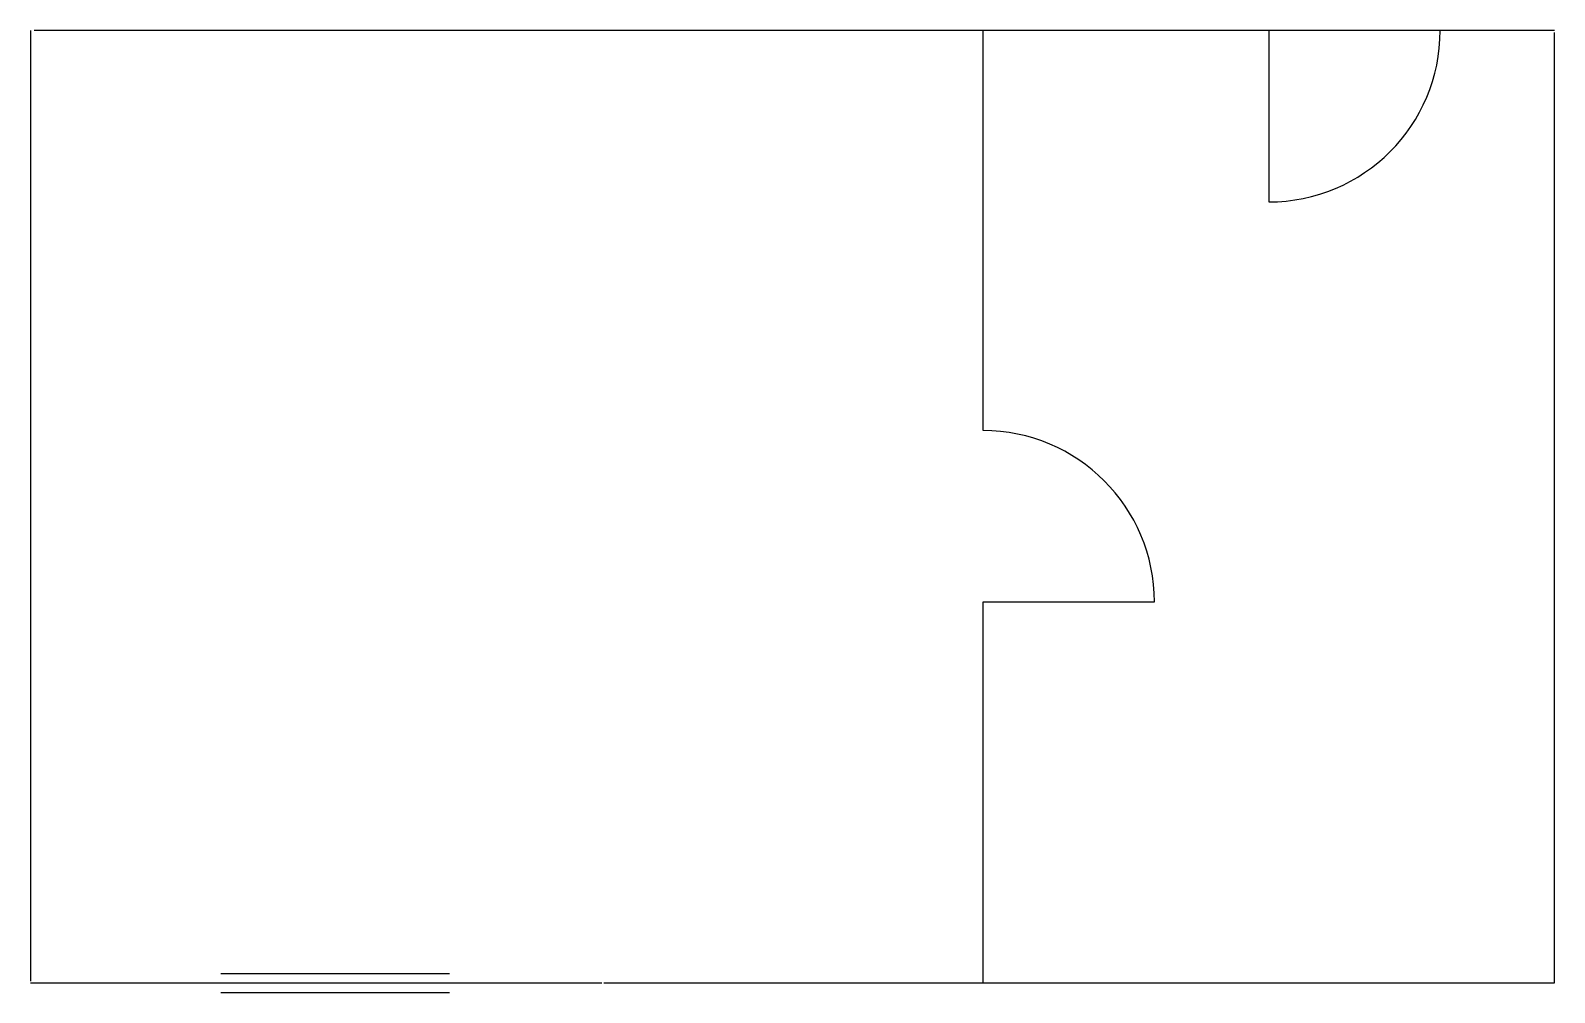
# Model space of a CAD drawing. Header units: metres. Extents: x 0 to 8, y -0.05 to 5.
import ezdxf

# ---------------------------------------------------------------- set-up
doc = ezdxf.new("R2010")
doc.units = ezdxf.units.M

msp = doc.modelspace()

# ---------------------------------------------------------------- linework, layer by layer
at = {"layer": 'DOORS'}
for p, q in [((6.5, 5), (6.5, 4.1)), ((5, 2), (5.9, 2))]:
    msp.add_line(p, q, dxfattribs=at)
for centre, start, end in [((6.5, 5), 270, 360), ((5, 2), 0, 90)]:
    msp.add_arc(centre, 0.9, start, end, dxfattribs=at)
at = {"layer": 'WALLS'}
for p, q in [((0, 5), (0, 0.01)), ((8, 5), (0.02, 5)), ((5, 2.9), (5, 5)), ((8, 0), (8, 4.99)), ((0, 0), (3, 0)), ((3.01, 0), (8, 0))]:
    msp.add_line(p, q, dxfattribs=at)
msp.add_lwpolyline([(5, 0), (5, 2)], dxfattribs=at)
at = {"layer": 'WINDOWS'}
for p, q in [((1, 0.05), (2.2, 0.05)), ((1, -0.05), (2.2, -0.05))]:
    msp.add_line(p, q, dxfattribs=at)

doc.saveas('drawing.dxf')
